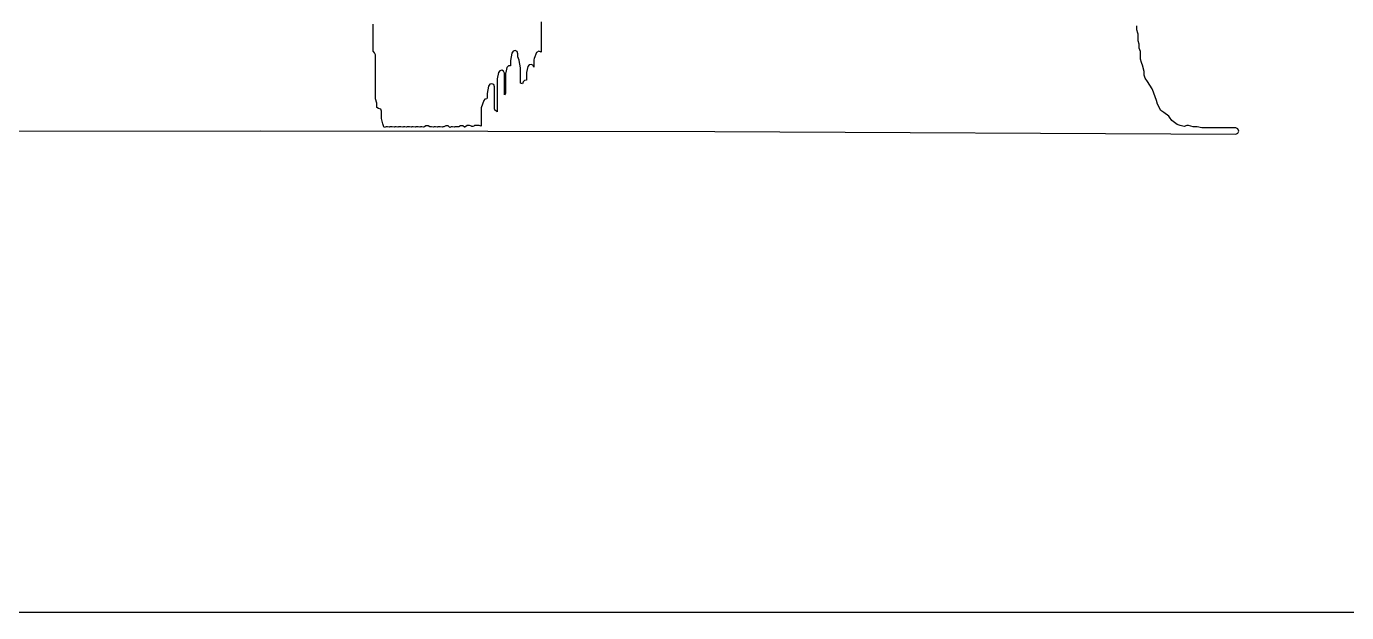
# Model space of a CAD drawing. Extents: x -85 to 1067, y -372 to 325.
# Drawn here: x 512.1 to 815.5, y -371.7 to -236.8 of the extents above; entities that cross this region are included whole.
import ezdxf

# ---------------------------------------------------------------- set-up
doc = ezdxf.new("R2010")
doc.units = 0

msp = doc.modelspace()

# ---------------------------------------------------------------- linework, layer by layer
at = {"layer": 'Layer 1'}
for p, q in [((591.773, -237.437), (591.773, -236.302)), ((630.437, -235.758), (630.437, -237.155)), ((767.316, -236.873), (767.279819, -236.649057)), ((591.773, -238.288), (591.773, -237.437)), ((591.773, -239.427), (591.773, -238.288)), ((591.773, -240.254), (591.773, -239.427)), ((630.437, -237.155), (630.437, -238.288)), ((630.437, -238.288), (630.437, -239.427)), ((630.437, -239.427), (630.437, -240.538)), ((767.316081, -237.609644), (767.316, -236.873)), ((767.564069, -238.352057), (767.316081, -237.609644)), ((767.602, -238.576), (767.564069, -238.352057)), ((767.602, -239.429), (767.602, -238.576)), ((767.602274, -240.141644), (767.602, -239.429)), ((591.773, -241.106), (591.773, -240.254)), ((591.773, -241.957), (591.773, -241.106)), ((591.773072, -242.579441), (591.773, -241.957)), ((591.854211, -242.596656), (591.773072, -242.579441)), ((592.136715, -242.880882), (591.854211, -242.596656)), ((623.95663, -242.505621), (623.67778, -242.973128)), ((624.43405, -242.382377), (623.95663, -242.505621)), ((624.88389, -242.584227), (624.43405, -242.382377)), ((625.08, -243.092), (624.88389, -242.584227)), ((629.8791, -242.537135), (629.35352, -242.825862)), ((630.437, -242.757), (629.8791, -242.537135)), ((630.437, -240.538), (630.437, -241.673)), ((630.437, -241.673), (630.437, -242.757)), ((767.848597, -240.885807), (767.602274, -240.141644)), ((767.883, -241.108), (767.848597, -240.885807)), ((767.882081, -241.845644), (767.883, -241.108)), ((768.131847, -242.588085), (767.882081, -241.845644)), ((768.168, -242.812), (768.131847, -242.588085)), ((592.34, -243.377), (592.136715, -242.880882)), ((592.34, -244.205), (592.34, -243.377)), ((592.34, -245.056), (592.34, -244.205)), ((592.34, -245.909), (592.34, -245.056)), ((623.383197, -244.771472), (623.383, -245.625)), ((623.383, -245.625), (623.383, -245.843)), ((623.393639, -244.652628), (623.383197, -244.771472)), ((623.67778, -242.973128), (623.393639, -244.652628)), ((625.079327, -243.809478), (625.08, -243.092)), ((625.32565, -244.550198), (625.079327, -243.809478)), ((625.351332, -244.655269), (625.32565, -244.550198)), ((625.637251, -246.360599), (625.351332, -244.655269)), ((627.647248, -245.650351), (627.3523, -246.053713)), ((628.092515, -245.546649), (627.647248, -245.650351)), ((628.5126, -245.72705), (628.092515, -245.546649)), ((628.732, -246.176), (628.5126, -245.72705)), ((628.783347, -244.222862), (628.731305, -244.489872)), ((628.731305, -244.489872), (628.732, -245.342)), ((628.732, -245.342), (628.732, -246.176)), ((629.35352, -242.825862), (628.783347, -244.222862)), ((768.168, -243.639), (768.168, -242.812)), ((768.168012, -244.375865), (768.168, -243.639)), ((768.416, -245.12), (768.168012, -244.375865)), ((768.416, -245.123), (768.416, -245.12)), ((768.416118, -245.125727), (768.416, -245.123)), ((768.698622, -245.976683), (768.416118, -245.125727)), ((592.34, -246.761), (592.34, -245.909)), ((592.34, -247.874), (592.34, -246.761)), ((592.34, -249.008), (592.34, -247.874)), ((620.58, -247.450219), (620.295831, -248.869599)), ((620.869293, -247.00163), (620.58, -247.450219)), ((621.340633, -246.889074), (620.869293, -247.00163)), ((621.780908, -247.091536), (621.340633, -246.889074)), ((621.977, -247.588), (621.780908, -247.091536)), ((621.977, -248.441), (621.977, -247.588)), ((621.977, -249.294), (621.977, -248.441)), ((622.246464, -247.58792), (622.246, -248.441)), ((622.246, -248.441), (622.246, -249.294)), ((622.268477, -247.412237), (622.246464, -247.58792)), ((622.552731, -246.301187), (622.268477, -247.412237)), ((622.879421, -245.91183), (622.552731, -246.301187)), ((623.383, -245.843), (622.879421, -245.91183)), ((625.646, -246.476), (625.637251, -246.360599)), ((625.646, -247.328), (625.646, -246.476)), ((625.646, -248.155), (625.646, -247.328)), ((625.646, -249.008), (625.646, -248.155)), ((627.052185, -247.588495), (627.052, -248.441)), ((627.052, -248.441), (627.052, -249.182)), ((627.066296, -247.447243), (627.052185, -247.588495)), ((627.3523, -246.053713), (627.066296, -247.447243)), ((768.714426, -246.02658), (768.698622, -245.976683)), ((768.99868, -247.16176), (768.714426, -246.02658)), ((769.019, -247.334), (768.99868, -247.16176)), ((769.019165, -248.045752), (769.019, -247.334)), ((769.241415, -248.707224), (769.019165, -248.045752)), ((769.730619, -249.478904), (769.241415, -248.707224)), ((592.34, -249.86), (592.34, -249.008)), ((592.34, -250.997), (592.34, -249.86)), ((592.34, -251.824), (592.34, -250.997)), ((592.34, -252.677), (592.34, -251.824)), ((618.30564, -250.594128), (618.019636, -252.273628)), ((618.587031, -250.13523), (618.30564, -250.594128)), ((619.06004, -250.014458), (618.587031, -250.13523)), ((619.505939, -250.21324), (619.06004, -250.014458)), ((619.706, -250.713), (619.505939, -250.21324)), ((619.706, -251.54), (619.706, -250.713)), ((619.706, -252.392), (619.706, -251.54)), ((620.295831, -248.869599), (620.28172, -249.007408)), ((620.28172, -249.007408), (620.282, -249.86)), ((620.282, -249.86), (620.282, -250.713)), ((620.282, -250.713), (620.282, -251.54)), ((620.282, -251.54), (620.282, -252.392)), ((621.977, -250.145), (621.977, -249.294)), ((621.977, -250.997), (621.977, -250.145)), ((621.977, -251.824), (621.977, -250.997)), ((621.977268, -252.582069), (621.977, -251.824)), ((622.246, -249.294), (622.246, -250.145)), ((622.246, -250.145), (622.246, -250.997)), ((622.246, -250.997), (622.246, -251.824)), ((622.246, -251.824), (622.246, -252.179)), ((625.64645, -249.869295), (625.646, -249.008)), ((626.089087, -249.996775), (625.64645, -249.869295)), ((626.251026, -249.595427), (626.089087, -249.996775)), ((626.5769, -249.244156), (626.251026, -249.595427)), ((627.052, -249.182), (626.5769, -249.244156)), ((770.862329, -251.149804), (769.730619, -249.478904)), ((770.948774, -251.320323), (770.862329, -251.149804)), ((771.233, -252.173), (770.948774, -251.320323)), ((592.339391, -253.44171), (592.34, -252.677)), ((592.60468, -254.49076), (592.339391, -253.44171)), ((592.625, -254.663), (592.60468, -254.49076)), ((592.625062, -255.498404), (592.625, -254.663)), ((617.219327, -253.87072), (616.649154, -255.54847)), ((617.496321, -253.563352), (617.219327, -253.87072)), ((617.897986, -253.464179), (617.496321, -253.563352)), ((618.01, -253.13), (617.897986, -253.464179)), ((618.010887, -252.392472), (618.01, -253.13)), ((618.019636, -252.273628), (618.010887, -252.392472)), ((619.706, -253.243), (619.706, -252.392)), ((619.706, -254.096), (619.706, -253.243)), ((619.706, -254.949), (619.706, -254.096)), ((620.282, -252.392), (620.282, -253.243)), ((620.282, -253.243), (620.282, -254.096)), ((620.282, -254.096), (620.282, -254.949)), ((622.246, -252.179), (621.977268, -252.582069)), ((771.233, -252.176), (771.233, -252.173)), ((771.233386, -252.178746), (771.233, -252.176)), ((771.51589, -253.029702), (771.233386, -252.178746)), ((771.800144, -253.88063), (771.51589, -253.029702)), ((772.068763, -254.683354), (771.800144, -253.88063)), ((772.816397, -256.156134), (772.068763, -254.683354)), ((593.022995, -255.658621), (592.625062, -255.498404)), ((593.05037, -255.670756), (593.022995, -255.658621)), ((593.526154, -255.873366), (593.05037, -255.670756)), ((593.736, -256.346), (593.526154, -255.873366)), ((593.736, -256.913), (593.736, -256.346)), ((593.736, -257.195), (593.736, -256.913)), ((593.73628, -257.975393), (593.736, -257.195)), ((616.649154, -255.54847), (616.611223, -255.775856)), ((616.611223, -255.775856), (616.612, -256.628)), ((616.612, -256.628), (616.612, -257.481)), ((616.612, -257.481), (616.612, -258.332)), ((619.705308, -255.716979), (619.706, -254.949)), ((619.76528, -256.080424), (619.705308, -255.716979)), ((620.166656, -256.281959), (619.76528, -256.080424)), ((620.282, -256.468), (620.166656, -256.281959)), ((620.282, -254.949), (620.282, -255.776)), ((620.282, -255.776), (620.282, -256.468)), ((773.495056, -256.621236), (772.816397, -256.156134)), ((773.517069, -256.638452), (773.495056, -256.621236)), ((774.655669, -257.491129), (773.517069, -256.638452)), ((774.819358, -257.665091), (774.655669, -257.491129)), ((775.324084, -258.423026), (774.819358, -257.665091)), ((419.001495, -261.004717), (566.002964, -260.833385)), ((566.002964, -260.833385), (670.347807, -261.024192)), ((593.998126, -259.260433), (593.73628, -257.975393)), ((594.218626, -259.91674), (593.998126, -259.260433)), ((594.358128, -260.056242), (594.218626, -259.91674)), ((594.79735, -259.909825), (594.358128, -260.056242)), ((594.979891, -259.942563), (594.79735, -259.909825)), ((595.079826, -259.909825), (594.979891, -259.942563)), ((595.494946, -259.9615), (595.079826, -259.909825)), ((595.649999, -259.909825), (595.494946, -259.9615)), ((595.818796, -259.940869), (595.649999, -259.909825)), ((595.903463, -259.911603), (595.818796, -259.940869)), ((596.094668, -259.944312), (595.903463, -259.911603)), ((596.18941, -259.911603), (596.094668, -259.944312)), ((596.607973, -259.9615), (596.18941, -259.911603)), ((596.761332, -259.909825), (596.607973, -259.9615)), ((596.947345, -259.942563), (596.761332, -259.909825)), ((597.047251, -259.909825), (596.947345, -259.942563)), ((597.458956, -259.9615), (597.047251, -259.909825)), ((597.614009, -259.909825), (597.458956, -259.9615)), ((597.798328, -259.942563), (597.614009, -259.909825)), ((597.896485, -259.909825), (597.798328, -259.942563)), ((598.080804, -259.942563), (597.896485, -259.909825)), ((598.180654, -259.909825), (598.080804, -259.942563)), ((598.594109, -259.9615), (598.180654, -259.909825)), ((598.749134, -259.909825), (598.594109, -259.9615)), ((598.933481, -259.942563), (598.749134, -259.909825)), ((599.033303, -259.909825), (598.933481, -259.942563)), ((599.433014, -259.95975), (599.033303, -259.909825)), ((599.572516, -259.911518), (599.433014, -259.95975)), ((599.763721, -259.944228), (599.572516, -259.911518)), ((599.858463, -259.911518), (599.763721, -259.944228)), ((600.04789, -259.944228), (599.858463, -259.911518)), ((600.139161, -259.911518), (600.04789, -259.944228)), ((600.562946, -259.961415), (600.139161, -259.911518)), ((600.716221, -259.90974), (600.562946, -259.961415)), ((600.898875, -259.94245), (600.716221, -259.90974)), ((600.998809, -259.90974), (600.898875, -259.94245)), ((601.41218, -259.961415), (600.998809, -259.90974)), ((601.565455, -259.90974), (601.41218, -259.961415)), ((601.749774, -259.94245), (601.565455, -259.90974)), ((601.849709, -259.90974), (601.749774, -259.94245)), ((602.035693, -259.94245), (601.849709, -259.90974)), ((602.135628, -259.90974), (602.035693, -259.94245)), ((602.547305, -259.961415), (602.135628, -259.90974)), ((602.702358, -259.90974), (602.547305, -259.961415)), ((602.888371, -259.944228), (602.702358, -259.90974)), ((602.988278, -259.90974), (602.888371, -259.944228)), ((603.386211, -259.959665), (602.988278, -259.90974)), ((603.527407, -259.911405), (603.386211, -259.959665)), ((603.608545, -259.925234), (603.527407, -259.911405)), ((603.932395, -259.709899), (603.608545, -259.925234)), ((604.431537, -259.655984), (603.932395, -259.709899)), ((604.84019, -259.947615), (604.431537, -259.655984)), ((604.952204, -259.909713), (604.84019, -259.947615)), ((605.134745, -259.942422), (604.952204, -259.909713)), ((605.23468, -259.909713), (605.134745, -259.942422)), ((605.6498, -259.961388), (605.23468, -259.909713)), ((605.804853, -259.909713), (605.6498, -259.961388)), ((605.987422, -259.942422), (605.804853, -259.909713)), ((606.085579, -259.909713), (605.987422, -259.942422)), ((606.502477, -259.961388), (606.085579, -259.909713)), ((606.65753, -259.909713), (606.502477, -259.961388)), ((606.826327, -259.940757), (606.65753, -259.909713)), ((606.910994, -259.911463), (606.826327, -259.940757)), ((607.102199, -259.944172), (606.910994, -259.911463)), ((607.196912, -259.911463), (607.102199, -259.944172)), ((607.615475, -259.961388), (607.196912, -259.911463)), ((607.768778, -259.909713), (607.615475, -259.961388)), ((607.953097, -259.942422), (607.768778, -259.909713)), ((608.006889, -259.925207), (607.953097, -259.942422)), ((608.532273, -259.665083), (608.006889, -259.925207)), ((609.037855, -259.679518), (608.532273, -259.665083)), ((609.403887, -260.028557), (609.037855, -259.679518)), ((609.755253, -259.909685), (609.403887, -260.028557)), ((609.941237, -259.942423), (609.755253, -259.909685)), ((610.041172, -259.909685), (609.941237, -259.942423)), ((610.44077, -259.95961), (610.041172, -259.909685)), ((610.580301, -259.911378), (610.44077, -259.95961)), ((610.771506, -259.944088), (610.580301, -259.911378)), ((610.866332, -259.911378), (610.771506, -259.944088)), ((611.05401, -259.944088), (610.866332, -259.911378)), ((611.147031, -259.911378), (611.05401, -259.944088)), ((611.476102, -259.949281), (611.147031, -259.911378)), ((611.837769, -259.709844), (611.476102, -259.949281)), ((612.389174, -259.658892), (611.837769, -259.709844)), ((612.807568, -260.021643), (612.389174, -259.658892)), ((612.895762, -259.992348), (612.807568, -260.021643)), ((613.366, -259.591), (612.895762, -259.992348)), ((613.934477, -259.591022), (613.366, -259.591)), ((614.384, -259.796), (613.934477, -259.591022)), ((614.430696, -259.796361), (614.384, -259.796)), ((614.439445, -259.80511), (614.430696, -259.796361)), ((614.51, -259.874), (614.439445, -259.80511)), ((614.694634, -259.873504), (614.51, -259.874)), ((614.909913, -259.728809), (614.694634, -259.873504)), ((615.046, -259.591), (614.909913, -259.728809)), ((615.332, -259.591), (615.046, -259.591)), ((615.898, -259.591), (615.332, -259.591)), ((616.184885, -259.591351), (615.898, -259.591)), ((616.612, -259.786), (616.184885, -259.591351)), ((616.612, -258.332), (616.612, -259.16)), ((616.612, -259.16), (616.612, -259.786)), ((776.560834, -259.392825), (775.324084, -258.423026)), ((777.249794, -259.628819), (776.560834, -259.392825)), ((778.155896, -259.854455), (777.249794, -259.628819)), ((778.813925, -259.635705), (778.155896, -259.854455)), ((779.20833, -259.621876), (778.813925, -259.635705)), ((780.235, -259.882), (779.20833, -259.621876)), ((780.99924, -259.882138), (780.235, -259.882)), ((781.17148, -259.90274), (780.99924, -259.882138)), ((782.224, -260.168), (781.17148, -259.90274)), ((782.989, -260.168), (782.224, -260.168)), ((784.102, -260.168), (782.989, -260.168)), ((784.953, -260.168), (784.102, -260.168)), ((786.091, -260.168), (784.953, -260.168)), ((786.941, -260.168), (786.091, -260.168)), ((788.055, -260.168), (786.941, -260.168)), ((788.908, -260.168), (788.055, -260.168)), ((790.039714, -260.167454), (788.908, -260.168)), ((790.538926, -260.373494), (790.039714, -260.167454)), ((790.745975, -260.871993), (790.538926, -260.373494)), ((790.539306, -261.371434), (790.745975, -260.871993)), ((670.347807, -261.024192), (790.039714, -261.578225)), ((790.039714, -261.578225), (790.539306, -261.371434)), ((1066.8, -371.653), (0, -371.653)), ((1066.8, -371.653), (0, -371.653)), ((1066.8, -371.653), (0, -371.653)), ((1066.8, -371.653), (0, -371.653)), ((1066.8, -371.653), (0, -371.653)), ((1066.8, -371.653), (0, -371.653)), ((1066.8, -371.653), (0, -371.653)), ((1066.8, -371.653), (0, -371.653)), ((1066.8, -371.653), (0, -371.653)), ((1066.8, -371.653), (0, -371.653)), ((1066.8, -371.653), (0, -371.653)), ((1066.8, -371.653), (0, -371.653))]:
    msp.add_line(p, q, dxfattribs=at)

doc.saveas('drawing.dxf')
